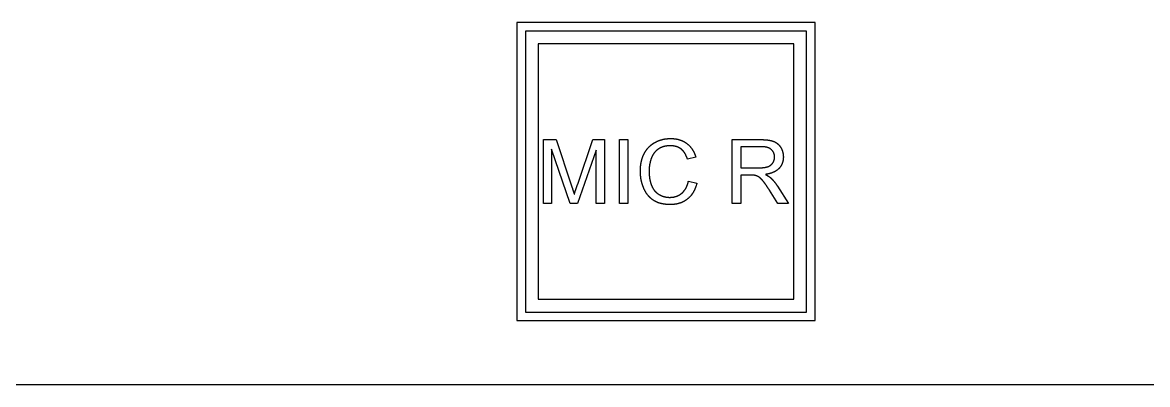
# Model space of a CAD drawing. Extents: x -115 to 95, y -60 to 60.
# Drawn here: x -30.2 to 22.6, y -60 to -43 of the extents above; entities that cross this region are included whole.
import ezdxf

# ---------------------------------------------------------------- set-up
doc = ezdxf.new("R2010")
doc.units = 0
doc.layers.add('CUT', color=1, linetype='Continuous')
doc.layers.add('ENGRAVE', color=5, linetype='Continuous')

msp = doc.modelspace()

# ---------------------------------------------------------------- linework, layer by layer
at = {"layer": 'CUT', "color": 1}
msp.add_lwpolyline([(-103, -60), (83, -60)], dxfattribs=at)
at = {"layer": 'ENGRAVE', "color": 5}
for points in [[(7, -43), (-7, -43), (-7, -57), (7, -57), (7, -43)], [(6.6, -43.4), (-6.6, -43.4), (-6.6, -56.6), (6.6, -56.6), (6.6, -43.4)]]:
    msp.add_lwpolyline(points, close=True, dxfattribs=at)
for points in [[(6, -44), (-6, -44)], [(-6, -44), (-6, -56)], [(6, -56), (6, -44)], [(-5.754, -51.5), (-5.754, -48.5)], [(-5.754, -48.5), (-5.157, -48.5)], [(-5.157, -48.5), (-4.447, -50.624)], [(-4.144, -50.587), (-3.426, -48.5)], [(-3.426, -48.5), (-2.892, -48.5)], [(-2.892, -48.5), (-2.892, -51.5)], [(-2.183, -51.5), (-2.183, -48.5)], [(-2.183, -48.5), (-1.786, -48.5)], [(-1.786, -48.5), (-1.786, -51.5)], [(-0.514, -48.631), (-0.503, -48.626), (-0.493, -48.62), (-0.483, -48.615), (-0.473, -48.609), (-0.463, -48.604), (-0.452, -48.599), (-0.442, -48.594), (-0.432, -48.589), (-0.421, -48.584), (-0.411, -48.58), (-0.401, -48.575), (-0.39, -48.57), (-0.38, -48.566), (-0.369, -48.562), (-0.359, -48.557), (-0.348, -48.553), (-0.337, -48.549), (-0.327, -48.545), (-0.316, -48.541), (-0.305, -48.537), (-0.295, -48.533), (-0.284, -48.529), (-0.273, -48.526), (-0.262, -48.522), (-0.251, -48.519), (-0.24, -48.515), (-0.23, -48.512), (-0.219, -48.509), (-0.208, -48.506), (-0.197, -48.503), (-0.186, -48.5), (-0.175, -48.497), (-0.163, -48.494), (-0.151, -48.491), (-0.14, -48.488), (-0.128, -48.485), (-0.116, -48.483), (-0.104, -48.48), (-0.092, -48.478), (-0.08, -48.476), (-0.069, -48.474), (-0.057, -48.471), (-0.045, -48.469), (-0.033, -48.467), (-0.02, -48.466), (-0.008, -48.464), (0.004, -48.462), (0.016, -48.461), (0.028, -48.459), (0.04, -48.458), (0.053, -48.457), (0.065, -48.456), (0.077, -48.454), (0.089, -48.454), (0.102, -48.453), (0.114, -48.452), (0.127, -48.451), (0.139, -48.451), (0.152, -48.45), (0.164, -48.45), (0.177, -48.449), (0.19, -48.449), (0.202, -48.449), (0.215, -48.449)], [(0.215, -48.449), (0.23, -48.449), (0.245, -48.449), (0.26, -48.449), (0.275, -48.45), (0.29, -48.45), (0.305, -48.451), (0.319, -48.452), (0.334, -48.453), (0.348, -48.454), (0.363, -48.455), (0.377, -48.457), (0.391, -48.458), (0.406, -48.46), (0.42, -48.462), (0.434, -48.464), (0.448, -48.466), (0.461, -48.468), (0.475, -48.47), (0.489, -48.472), (0.503, -48.475), (0.516, -48.478), (0.53, -48.48), (0.543, -48.483), (0.556, -48.486), (0.569, -48.49), (0.582, -48.493), (0.595, -48.496), (0.609, -48.5), (0.622, -48.504), (0.635, -48.508), (0.647, -48.512), (0.66, -48.516), (0.671, -48.52), (0.681, -48.523), (0.692, -48.527), (0.702, -48.531), (0.712, -48.535), (0.723, -48.539), (0.733, -48.543), (0.743, -48.547), (0.754, -48.552), (0.764, -48.556), (0.774, -48.561), (0.784, -48.565), (0.794, -48.57), (0.804, -48.575), (0.814, -48.58), (0.823, -48.585), (0.833, -48.59), (0.843, -48.595), (0.852, -48.6), (0.862, -48.606), (0.871, -48.611), (0.881, -48.617), (0.89, -48.623), (0.9, -48.628), (0.909, -48.634), (0.918, -48.64), (0.927, -48.646), (0.936, -48.652), (0.945, -48.659), (0.954, -48.665), (0.963, -48.672), (0.972, -48.678)], [(3.111, -51.5), (3.111, -48.5)], [(3.111, -48.5), (4.441, -48.5)], [(4.441, -48.5), (4.457, -48.5), (4.472, -48.5), (4.488, -48.5), (4.504, -48.501), (4.519, -48.501), (4.534, -48.501), (4.549, -48.502), (4.564, -48.502), (4.579, -48.503), (4.594, -48.503), (4.608, -48.504), (4.622, -48.505), (4.637, -48.506), (4.651, -48.506), (4.664, -48.507), (4.678, -48.508), (4.692, -48.51), (4.705, -48.511), (4.718, -48.512), (4.731, -48.513), (4.744, -48.515), (4.757, -48.516), (4.77, -48.517), (4.782, -48.519), (4.794, -48.521), (4.806, -48.522), (4.818, -48.524), (4.83, -48.526), (4.843, -48.528), (4.855, -48.53), (4.866, -48.532), (4.876, -48.534), (4.884, -48.535), (4.89, -48.536), (4.895, -48.537), (4.901, -48.539), (4.906, -48.54), (4.912, -48.541), (4.918, -48.542), (4.924, -48.544), (4.93, -48.545), (4.936, -48.546), (4.942, -48.548), (4.947, -48.549), (4.953, -48.551), (4.958, -48.552), (4.964, -48.554), (4.969, -48.555), (4.975, -48.557), (4.98, -48.558), (4.986, -48.56), (4.991, -48.561), (4.996, -48.563), (5.001, -48.565), (5.006, -48.566), (5.012, -48.568), (5.017, -48.57), (5.022, -48.571), (5.026, -48.573), (5.031, -48.575), (5.036, -48.576), (5.041, -48.578), (5.046, -48.58), (5.05, -48.582)], [(-4.504, -51.5), (-5.372, -48.946)], [(-5.372, -48.946), (-5.372, -51.5)], [(-3.274, -48.989), (-4.146, -51.5)], [(-3.274, -51.5), (-3.274, -48.989)], [(-1.023, -49.161), (-1.017, -49.15), (-1.011, -49.139), (-1.006, -49.128), (-1, -49.117), (-0.993, -49.106), (-0.987, -49.095), (-0.981, -49.085), (-0.975, -49.074), (-0.968, -49.064), (-0.962, -49.053), (-0.955, -49.043), (-0.949, -49.033), (-0.942, -49.023), (-0.935, -49.013), (-0.928, -49.003), (-0.921, -48.993), (-0.914, -48.983), (-0.907, -48.974), (-0.9, -48.964), (-0.893, -48.955), (-0.885, -48.945), (-0.878, -48.936), (-0.87, -48.927), (-0.863, -48.917), (-0.855, -48.908), (-0.848, -48.899), (-0.84, -48.89), (-0.832, -48.882), (-0.824, -48.873), (-0.816, -48.864), (-0.808, -48.856), (-0.8, -48.847), (-0.792, -48.839), (-0.784, -48.831), (-0.776, -48.824), (-0.768, -48.816), (-0.76, -48.808), (-0.752, -48.801), (-0.743, -48.793), (-0.735, -48.786), (-0.726, -48.778), (-0.718, -48.771), (-0.709, -48.764), (-0.701, -48.757), (-0.692, -48.75), (-0.683, -48.743), (-0.675, -48.736), (-0.666, -48.729), (-0.657, -48.722), (-0.648, -48.716), (-0.638, -48.709), (-0.629, -48.703), (-0.62, -48.696), (-0.611, -48.69), (-0.601, -48.684), (-0.592, -48.677), (-0.582, -48.671), (-0.573, -48.665), (-0.563, -48.659), (-0.553, -48.654), (-0.543, -48.648), (-0.534, -48.642), (-0.524, -48.637), (-0.514, -48.631)], [(-0.372, -48.954), (-0.379, -48.959), (-0.386, -48.965), (-0.393, -48.97), (-0.4, -48.975), (-0.407, -48.98), (-0.414, -48.986), (-0.42, -48.991), (-0.427, -48.997), (-0.434, -49.002), (-0.44, -49.008), (-0.446, -49.013), (-0.453, -49.019), (-0.459, -49.025), (-0.465, -49.031), (-0.471, -49.037), (-0.478, -49.042), (-0.484, -49.048), (-0.49, -49.054), (-0.495, -49.061), (-0.501, -49.067), (-0.507, -49.073), (-0.513, -49.079), (-0.518, -49.085), (-0.524, -49.092), (-0.529, -49.098), (-0.535, -49.105), (-0.54, -49.111), (-0.546, -49.118), (-0.551, -49.124), (-0.556, -49.131), (-0.561, -49.138), (-0.566, -49.144), (-0.571, -49.151), (-0.576, -49.159), (-0.582, -49.166), (-0.587, -49.173), (-0.592, -49.18), (-0.596, -49.188), (-0.601, -49.195), (-0.606, -49.203), (-0.61, -49.21), (-0.615, -49.218), (-0.62, -49.226), (-0.624, -49.233), (-0.628, -49.241), (-0.633, -49.249), (-0.637, -49.257), (-0.641, -49.265), (-0.645, -49.273), (-0.649, -49.281), (-0.653, -49.289), (-0.657, -49.297), (-0.661, -49.306), (-0.664, -49.314), (-0.668, -49.322), (-0.672, -49.331), (-0.675, -49.339), (-0.679, -49.348), (-0.682, -49.356), (-0.685, -49.365), (-0.688, -49.374), (-0.692, -49.383), (-0.695, -49.392), (-0.698, -49.4)], [(0.207, -48.789), (0.195, -48.789), (0.183, -48.789), (0.172, -48.789), (0.16, -48.789), (0.148, -48.79), (0.137, -48.79), (0.125, -48.791), (0.114, -48.792), (0.103, -48.792), (0.092, -48.793), (0.081, -48.794), (0.069, -48.796), (0.058, -48.797), (0.048, -48.798), (0.037, -48.799), (0.026, -48.801), (0.015, -48.803), (0.004, -48.804), (-0.006, -48.806), (-0.017, -48.808), (-0.027, -48.81), (-0.038, -48.812), (-0.048, -48.814), (-0.058, -48.816), (-0.068, -48.819), (-0.078, -48.821), (-0.089, -48.824), (-0.099, -48.827), (-0.109, -48.829), (-0.119, -48.832), (-0.129, -48.835), (-0.138, -48.838), (-0.147, -48.841), (-0.155, -48.844), (-0.162, -48.846), (-0.17, -48.849), (-0.178, -48.852), (-0.185, -48.855), (-0.193, -48.858), (-0.201, -48.861), (-0.209, -48.864), (-0.216, -48.867), (-0.224, -48.87), (-0.231, -48.874), (-0.239, -48.877), (-0.246, -48.881), (-0.254, -48.884), (-0.261, -48.888), (-0.268, -48.891), (-0.276, -48.895), (-0.283, -48.899), (-0.29, -48.903), (-0.297, -48.907), (-0.304, -48.911), (-0.311, -48.915), (-0.318, -48.919), (-0.325, -48.923), (-0.332, -48.927), (-0.339, -48.932), (-0.346, -48.936), (-0.352, -48.941), (-0.359, -48.945), (-0.366, -48.95), (-0.372, -48.954)], [(0.706, -48.938), (0.7, -48.934), (0.695, -48.93), (0.689, -48.926), (0.683, -48.922), (0.677, -48.918), (0.672, -48.914), (0.666, -48.91), (0.66, -48.906), (0.654, -48.902), (0.648, -48.899), (0.642, -48.895), (0.636, -48.892), (0.63, -48.888), (0.623, -48.885), (0.617, -48.881), (0.611, -48.878), (0.605, -48.875), (0.598, -48.872), (0.592, -48.868), (0.586, -48.865), (0.579, -48.862), (0.573, -48.859), (0.566, -48.857), (0.56, -48.854), (0.553, -48.851), (0.546, -48.848), (0.539, -48.846), (0.533, -48.843), (0.526, -48.841), (0.52, -48.838), (0.513, -48.836), (0.506, -48.833), (0.498, -48.831), (0.489, -48.828), (0.48, -48.825), (0.472, -48.823), (0.463, -48.82), (0.454, -48.818), (0.445, -48.816), (0.437, -48.814), (0.428, -48.812), (0.419, -48.81), (0.41, -48.808), (0.401, -48.806), (0.392, -48.804), (0.382, -48.803), (0.373, -48.801), (0.364, -48.8), (0.354, -48.798), (0.345, -48.797), (0.335, -48.796), (0.326, -48.795), (0.316, -48.794), (0.307, -48.793), (0.297, -48.792), (0.287, -48.791), (0.277, -48.791), (0.267, -48.79), (0.257, -48.79), (0.247, -48.789), (0.237, -48.789), (0.227, -48.789), (0.217, -48.789), (0.207, -48.789)], [(1.009, -49.415), (1.005, -49.403), (1.001, -49.391), (0.997, -49.38), (0.993, -49.368), (0.989, -49.357), (0.985, -49.346), (0.981, -49.334), (0.977, -49.323), (0.972, -49.313), (0.968, -49.302), (0.963, -49.291), (0.959, -49.281), (0.954, -49.27), (0.95, -49.26), (0.945, -49.25), (0.94, -49.24), (0.936, -49.23), (0.931, -49.22), (0.926, -49.21), (0.921, -49.201), (0.916, -49.191), (0.911, -49.182), (0.905, -49.172), (0.9, -49.163), (0.895, -49.155), (0.89, -49.146), (0.884, -49.137), (0.879, -49.128), (0.873, -49.119), (0.867, -49.11), (0.861, -49.102), (0.856, -49.095), (0.851, -49.088), (0.847, -49.082), (0.843, -49.077), (0.839, -49.072), (0.835, -49.066), (0.831, -49.061), (0.826, -49.055), (0.822, -49.05), (0.817, -49.044), (0.813, -49.039), (0.808, -49.034), (0.804, -49.029), (0.799, -49.023), (0.794, -49.018), (0.79, -49.013), (0.785, -49.008), (0.78, -49.004), (0.776, -48.999), (0.771, -48.994), (0.766, -48.989), (0.761, -48.985), (0.756, -48.98), (0.752, -48.976), (0.747, -48.971), (0.742, -48.967), (0.737, -48.963), (0.732, -48.958), (0.727, -48.954), (0.721, -48.95), (0.716, -48.946), (0.711, -48.942), (0.706, -48.938)], [(0.972, -48.678), (0.981, -48.685), (0.99, -48.692), (0.999, -48.699), (1.007, -48.706), (1.016, -48.713), (1.025, -48.72), (1.033, -48.727), (1.042, -48.734), (1.05, -48.742), (1.058, -48.749), (1.066, -48.757), (1.074, -48.765), (1.082, -48.772), (1.09, -48.78), (1.098, -48.788), (1.106, -48.796), (1.114, -48.804), (1.121, -48.812), (1.129, -48.82), (1.136, -48.829), (1.144, -48.837), (1.151, -48.845), (1.158, -48.854), (1.165, -48.863), (1.172, -48.871), (1.179, -48.88), (1.186, -48.889), (1.193, -48.898), (1.199, -48.907), (1.206, -48.916), (1.213, -48.925), (1.219, -48.934), (1.226, -48.945), (1.233, -48.955), (1.241, -48.966), (1.248, -48.977), (1.254, -48.988), (1.261, -48.999), (1.268, -49.01), (1.274, -49.022), (1.281, -49.033), (1.287, -49.044), (1.293, -49.056), (1.299, -49.068), (1.305, -49.079), (1.311, -49.091), (1.317, -49.103), (1.323, -49.115), (1.328, -49.128), (1.334, -49.14), (1.339, -49.152), (1.344, -49.165), (1.35, -49.177), (1.355, -49.19), (1.36, -49.203), (1.364, -49.216), (1.369, -49.229), (1.374, -49.242), (1.378, -49.255), (1.383, -49.268), (1.387, -49.282), (1.391, -49.295), (1.396, -49.309), (1.4, -49.323)], [(4.457, -48.832), (3.508, -48.832)], [(3.508, -48.832), (3.508, -49.824)], [(4.944, -48.969), (4.94, -48.965), (4.937, -48.962), (4.933, -48.959), (4.929, -48.956), (4.925, -48.953), (4.921, -48.95), (4.917, -48.947), (4.913, -48.944), (4.909, -48.941), (4.905, -48.938), (4.901, -48.935), (4.896, -48.932), (4.892, -48.929), (4.888, -48.927), (4.883, -48.924), (4.879, -48.921), (4.874, -48.919), (4.87, -48.916), (4.865, -48.914), (4.861, -48.911), (4.856, -48.909), (4.851, -48.906), (4.846, -48.904), (4.841, -48.901), (4.836, -48.899), (4.831, -48.897), (4.826, -48.894), (4.822, -48.892), (4.817, -48.89), (4.812, -48.888), (4.807, -48.886), (4.801, -48.884), (4.793, -48.881), (4.784, -48.878), (4.775, -48.875), (4.765, -48.872), (4.756, -48.869), (4.747, -48.866), (4.737, -48.863), (4.728, -48.861), (4.718, -48.859), (4.708, -48.856), (4.698, -48.854), (4.688, -48.852), (4.678, -48.85), (4.667, -48.848), (4.657, -48.846), (4.646, -48.845), (4.635, -48.843), (4.624, -48.842), (4.613, -48.84), (4.602, -48.839), (4.591, -48.838), (4.579, -48.837), (4.568, -48.836), (4.556, -48.835), (4.544, -48.834), (4.532, -48.833), (4.52, -48.833), (4.508, -48.832), (4.495, -48.832), (4.482, -48.832), (4.47, -48.832), (4.457, -48.832)], [(5.1, -49.319), (5.099, -49.312), (5.099, -49.305), (5.099, -49.299), (5.099, -49.292), (5.099, -49.285), (5.098, -49.279), (5.098, -49.272), (5.097, -49.266), (5.096, -49.259), (5.096, -49.253), (5.095, -49.247), (5.094, -49.24), (5.093, -49.234), (5.092, -49.228), (5.091, -49.222), (5.09, -49.216), (5.088, -49.209), (5.087, -49.203), (5.086, -49.197), (5.084, -49.191), (5.082, -49.185), (5.081, -49.18), (5.079, -49.174), (5.077, -49.168), (5.075, -49.162), (5.073, -49.156), (5.071, -49.15), (5.069, -49.145), (5.067, -49.139), (5.064, -49.133), (5.062, -49.128), (5.06, -49.122), (5.057, -49.117), (5.055, -49.112), (5.052, -49.106), (5.049, -49.101), (5.047, -49.096), (5.044, -49.091), (5.041, -49.086), (5.038, -49.08), (5.035, -49.075), (5.032, -49.07), (5.028, -49.065), (5.025, -49.06), (5.022, -49.055), (5.018, -49.051), (5.015, -49.046), (5.011, -49.041), (5.008, -49.036), (5.004, -49.031), (5, -49.027), (4.996, -49.022), (4.992, -49.017), (4.988, -49.013), (4.984, -49.008), (4.98, -49.004), (4.976, -48.999), (4.972, -48.995), (4.967, -48.99), (4.963, -48.986), (4.958, -48.981), (4.953, -48.977), (4.949, -48.973), (4.944, -48.969)], [(5.05, -48.582), (5.057, -48.584), (5.063, -48.587), (5.069, -48.589), (5.075, -48.592), (5.081, -48.595), (5.088, -48.597), (5.094, -48.6), (5.1, -48.603), (5.106, -48.606), (5.112, -48.609), (5.117, -48.612), (5.123, -48.615), (5.129, -48.618), (5.135, -48.621), (5.141, -48.624), (5.146, -48.628), (5.152, -48.631), (5.158, -48.634), (5.163, -48.638), (5.169, -48.641), (5.174, -48.645), (5.18, -48.649), (5.185, -48.652), (5.191, -48.656), (5.196, -48.66), (5.201, -48.664), (5.207, -48.668), (5.212, -48.671), (5.217, -48.675), (5.222, -48.679), (5.227, -48.684), (5.232, -48.688), (5.238, -48.692), (5.243, -48.697), (5.248, -48.702), (5.254, -48.707), (5.259, -48.711), (5.264, -48.716), (5.269, -48.721), (5.274, -48.726), (5.28, -48.731), (5.285, -48.736), (5.29, -48.742), (5.295, -48.747), (5.299, -48.752), (5.304, -48.758), (5.309, -48.763), (5.314, -48.769), (5.319, -48.774), (5.323, -48.78), (5.328, -48.786), (5.332, -48.792), (5.337, -48.797), (5.341, -48.803), (5.346, -48.809), (5.35, -48.815), (5.355, -48.822), (5.359, -48.828), (5.363, -48.834), (5.368, -48.84), (5.372, -48.847), (5.376, -48.853), (5.38, -48.86), (5.384, -48.866)], [(5.384, -48.866), (5.388, -48.873), (5.392, -48.879), (5.395, -48.885), (5.399, -48.892), (5.403, -48.898), (5.406, -48.904), (5.409, -48.911), (5.413, -48.917), (5.416, -48.924), (5.419, -48.93), (5.423, -48.937), (5.426, -48.943), (5.429, -48.95), (5.432, -48.956), (5.435, -48.963), (5.438, -48.97), (5.441, -48.976), (5.444, -48.983), (5.446, -48.99), (5.449, -48.996), (5.452, -49.003), (5.454, -49.01), (5.457, -49.016), (5.459, -49.023), (5.462, -49.03), (5.464, -49.037), (5.466, -49.044), (5.468, -49.05), (5.471, -49.057), (5.473, -49.064), (5.475, -49.071), (5.477, -49.078), (5.479, -49.085), (5.481, -49.092), (5.482, -49.1), (5.484, -49.107), (5.486, -49.114), (5.488, -49.121), (5.489, -49.129), (5.491, -49.136), (5.492, -49.143), (5.494, -49.151), (5.495, -49.158), (5.496, -49.166), (5.498, -49.173), (5.499, -49.181), (5.5, -49.188), (5.501, -49.196), (5.502, -49.203), (5.503, -49.211), (5.504, -49.218), (5.504, -49.226), (5.505, -49.233), (5.506, -49.241), (5.506, -49.249), (5.507, -49.256), (5.507, -49.264), (5.508, -49.272), (5.508, -49.28), (5.508, -49.287), (5.509, -49.295), (5.509, -49.303), (5.509, -49.311), (5.509, -49.319)], [(-1.201, -49.977), (-1.201, -49.962), (-1.201, -49.946), (-1.201, -49.93), (-1.2, -49.914), (-1.2, -49.898), (-1.199, -49.883), (-1.199, -49.867), (-1.198, -49.852), (-1.197, -49.837), (-1.196, -49.821), (-1.195, -49.806), (-1.194, -49.791), (-1.192, -49.776), (-1.191, -49.761), (-1.19, -49.746), (-1.188, -49.731), (-1.186, -49.716), (-1.184, -49.701), (-1.183, -49.687), (-1.181, -49.672), (-1.178, -49.658), (-1.176, -49.643), (-1.174, -49.629), (-1.171, -49.614), (-1.169, -49.6), (-1.166, -49.586), (-1.164, -49.572), (-1.161, -49.558), (-1.158, -49.543), (-1.155, -49.529), (-1.151, -49.515), (-1.148, -49.502), (-1.145, -49.49), (-1.142, -49.479), (-1.14, -49.468), (-1.137, -49.457), (-1.134, -49.446), (-1.13, -49.435), (-1.127, -49.423), (-1.124, -49.412), (-1.121, -49.401), (-1.117, -49.39), (-1.114, -49.379), (-1.11, -49.368), (-1.106, -49.358), (-1.103, -49.347), (-1.099, -49.336), (-1.095, -49.325), (-1.091, -49.315), (-1.087, -49.304), (-1.083, -49.294), (-1.079, -49.283), (-1.074, -49.273), (-1.07, -49.262), (-1.066, -49.252), (-1.061, -49.242), (-1.057, -49.231), (-1.052, -49.221), (-1.048, -49.211), (-1.043, -49.201), (-1.038, -49.191), (-1.033, -49.181), (-1.028, -49.171), (-1.023, -49.161)], [(-0.698, -49.4), (-0.701, -49.409), (-0.704, -49.418), (-0.706, -49.426), (-0.709, -49.435), (-0.712, -49.444), (-0.715, -49.452), (-0.717, -49.461), (-0.72, -49.47), (-0.722, -49.479), (-0.725, -49.487), (-0.727, -49.496), (-0.73, -49.505), (-0.732, -49.514), (-0.734, -49.522), (-0.737, -49.531), (-0.739, -49.54), (-0.741, -49.549), (-0.743, -49.558), (-0.745, -49.566), (-0.747, -49.575), (-0.749, -49.584), (-0.751, -49.593), (-0.753, -49.602), (-0.755, -49.611), (-0.757, -49.62), (-0.759, -49.628), (-0.76, -49.637), (-0.762, -49.646), (-0.764, -49.655), (-0.765, -49.664), (-0.767, -49.673), (-0.768, -49.682), (-0.77, -49.691), (-0.771, -49.7), (-0.772, -49.709), (-0.774, -49.718), (-0.775, -49.727), (-0.776, -49.736), (-0.777, -49.745), (-0.779, -49.754), (-0.78, -49.764), (-0.781, -49.773), (-0.782, -49.782), (-0.783, -49.791), (-0.784, -49.8), (-0.784, -49.809), (-0.785, -49.818), (-0.786, -49.828), (-0.787, -49.837), (-0.787, -49.846), (-0.788, -49.855), (-0.789, -49.864), (-0.789, -49.873), (-0.79, -49.883), (-0.79, -49.892), (-0.79, -49.901), (-0.791, -49.91), (-0.791, -49.92), (-0.791, -49.929), (-0.792, -49.938), (-0.792, -49.948), (-0.792, -49.957), (-0.792, -49.966), (-0.792, -49.975)], [(1.4, -49.323), (1.009, -49.415)], [(4.786, -49.769), (4.792, -49.767), (4.797, -49.765), (4.801, -49.763), (4.806, -49.761), (4.811, -49.759), (4.816, -49.757), (4.821, -49.755), (4.826, -49.752), (4.83, -49.75), (4.835, -49.748), (4.84, -49.746), (4.844, -49.743), (4.849, -49.741), (4.853, -49.739), (4.858, -49.736), (4.862, -49.734), (4.867, -49.731), (4.871, -49.729), (4.875, -49.726), (4.88, -49.724), (4.884, -49.721), (4.888, -49.719), (4.892, -49.716), (4.896, -49.713), (4.901, -49.71), (4.905, -49.708), (4.909, -49.705), (4.913, -49.702), (4.917, -49.699), (4.921, -49.696), (4.924, -49.693), (4.928, -49.69), (4.932, -49.687), (4.935, -49.684), (4.938, -49.682), (4.941, -49.679), (4.944, -49.676), (4.948, -49.673), (4.951, -49.67), (4.954, -49.667), (4.957, -49.664), (4.96, -49.661), (4.963, -49.658), (4.966, -49.655), (4.969, -49.652), (4.972, -49.649), (4.975, -49.646), (4.978, -49.643), (4.981, -49.64), (4.984, -49.637), (4.986, -49.633), (4.989, -49.63), (4.992, -49.627), (4.995, -49.623), (4.997, -49.62), (5, -49.617), (5.003, -49.613), (5.005, -49.61), (5.008, -49.606), (5.01, -49.603), (5.013, -49.599), (5.015, -49.596), (5.017, -49.592), (5.02, -49.589)], [(5.02, -49.589), (5.022, -49.585), (5.025, -49.581), (5.027, -49.577), (5.03, -49.573), (5.032, -49.569), (5.034, -49.565), (5.036, -49.561), (5.039, -49.557), (5.041, -49.553), (5.043, -49.549), (5.045, -49.545), (5.047, -49.541), (5.049, -49.537), (5.051, -49.533), (5.053, -49.528), (5.055, -49.524), (5.057, -49.52), (5.059, -49.516), (5.06, -49.512), (5.062, -49.508), (5.064, -49.504), (5.066, -49.5), (5.067, -49.495), (5.069, -49.491), (5.07, -49.487), (5.072, -49.483), (5.073, -49.479), (5.075, -49.474), (5.076, -49.47), (5.077, -49.466), (5.079, -49.462), (5.08, -49.457), (5.081, -49.453), (5.082, -49.449), (5.084, -49.445), (5.085, -49.441), (5.086, -49.436), (5.087, -49.432), (5.088, -49.428), (5.089, -49.424), (5.089, -49.419), (5.09, -49.415), (5.091, -49.411), (5.092, -49.407), (5.093, -49.402), (5.093, -49.398), (5.094, -49.394), (5.095, -49.389), (5.095, -49.385), (5.096, -49.381), (5.096, -49.376), (5.097, -49.372), (5.097, -49.367), (5.098, -49.363), (5.098, -49.359), (5.098, -49.354), (5.099, -49.35), (5.099, -49.345), (5.099, -49.341), (5.099, -49.336), (5.099, -49.332), (5.099, -49.328), (5.1, -49.323), (5.1, -49.319)], [(5.509, -49.319), (5.509, -49.329), (5.509, -49.339), (5.508, -49.349), (5.508, -49.359), (5.508, -49.369), (5.507, -49.379), (5.506, -49.389), (5.505, -49.399), (5.505, -49.409), (5.504, -49.419), (5.502, -49.428), (5.501, -49.438), (5.5, -49.448), (5.498, -49.457), (5.497, -49.467), (5.495, -49.476), (5.493, -49.486), (5.492, -49.495), (5.49, -49.504), (5.487, -49.514), (5.485, -49.523), (5.483, -49.532), (5.481, -49.541), (5.478, -49.55), (5.475, -49.559), (5.473, -49.568), (5.47, -49.577), (5.467, -49.586), (5.464, -49.595), (5.461, -49.603), (5.457, -49.612), (5.454, -49.621), (5.451, -49.629), (5.447, -49.637), (5.444, -49.645), (5.44, -49.653), (5.437, -49.661), (5.433, -49.668), (5.429, -49.676), (5.425, -49.684), (5.421, -49.692), (5.417, -49.699), (5.413, -49.707), (5.409, -49.715), (5.404, -49.722), (5.4, -49.73), (5.395, -49.737), (5.39, -49.745), (5.386, -49.752), (5.381, -49.759), (5.376, -49.767), (5.371, -49.774), (5.365, -49.781), (5.36, -49.788), (5.355, -49.795), (5.349, -49.802), (5.344, -49.809), (5.338, -49.816), (5.332, -49.823), (5.327, -49.83), (5.321, -49.837), (5.314, -49.843), (5.308, -49.85), (5.302, -49.857)], [(-1.044, -50.782), (-1.048, -50.77), (-1.053, -50.759), (-1.058, -50.747), (-1.062, -50.736), (-1.067, -50.725), (-1.071, -50.713), (-1.075, -50.701), (-1.08, -50.69), (-1.084, -50.678), (-1.088, -50.667), (-1.092, -50.655), (-1.096, -50.643), (-1.1, -50.632), (-1.104, -50.62), (-1.107, -50.608), (-1.111, -50.596), (-1.115, -50.585), (-1.118, -50.573), (-1.121, -50.561), (-1.125, -50.549), (-1.128, -50.537), (-1.131, -50.525), (-1.135, -50.513), (-1.138, -50.501), (-1.141, -50.489), (-1.144, -50.477), (-1.146, -50.465), (-1.149, -50.453), (-1.152, -50.441), (-1.154, -50.429), (-1.157, -50.417), (-1.16, -50.405), (-1.162, -50.392), (-1.165, -50.379), (-1.167, -50.366), (-1.169, -50.353), (-1.172, -50.34), (-1.174, -50.327), (-1.176, -50.314), (-1.178, -50.301), (-1.18, -50.288), (-1.182, -50.274), (-1.183, -50.261), (-1.185, -50.248), (-1.187, -50.235), (-1.188, -50.221), (-1.189, -50.208), (-1.191, -50.195), (-1.192, -50.181), (-1.193, -50.168), (-1.194, -50.155), (-1.195, -50.141), (-1.196, -50.128), (-1.197, -50.114), (-1.198, -50.101), (-1.199, -50.087), (-1.199, -50.073), (-1.2, -50.06), (-1.2, -50.046), (-1.201, -50.032), (-1.201, -50.019), (-1.201, -50.005), (-1.201, -49.991), (-1.201, -49.977)], [(-0.792, -49.975), (-0.792, -49.989), (-0.792, -50.002), (-0.792, -50.015), (-0.791, -50.028), (-0.791, -50.041), (-0.791, -50.054), (-0.79, -50.067), (-0.79, -50.08), (-0.789, -50.093), (-0.789, -50.105), (-0.788, -50.118), (-0.787, -50.131), (-0.786, -50.143), (-0.785, -50.156), (-0.784, -50.168), (-0.783, -50.18), (-0.782, -50.193), (-0.781, -50.205), (-0.78, -50.217), (-0.779, -50.229), (-0.777, -50.241), (-0.776, -50.253), (-0.774, -50.265), (-0.773, -50.277), (-0.771, -50.289), (-0.77, -50.301), (-0.768, -50.312), (-0.766, -50.324), (-0.764, -50.336), (-0.762, -50.348), (-0.76, -50.36), (-0.758, -50.37), (-0.756, -50.38), (-0.754, -50.389), (-0.753, -50.398), (-0.751, -50.407), (-0.749, -50.416), (-0.747, -50.425), (-0.745, -50.434), (-0.743, -50.443), (-0.741, -50.451), (-0.739, -50.46), (-0.737, -50.469), (-0.734, -50.478), (-0.732, -50.486), (-0.73, -50.495), (-0.728, -50.504), (-0.725, -50.512), (-0.723, -50.521), (-0.72, -50.529), (-0.718, -50.538), (-0.715, -50.546), (-0.713, -50.555), (-0.71, -50.563), (-0.707, -50.571), (-0.705, -50.58), (-0.702, -50.588), (-0.699, -50.596), (-0.696, -50.604), (-0.693, -50.612), (-0.69, -50.621), (-0.687, -50.629), (-0.684, -50.637), (-0.681, -50.645)], [(3.508, -49.824), (4.361, -49.824)], [(4.361, -49.824), (4.371, -49.824), (4.382, -49.824), (4.392, -49.824), (4.403, -49.824), (4.413, -49.823), (4.423, -49.823), (4.433, -49.823), (4.443, -49.823), (4.453, -49.822), (4.463, -49.822), (4.472, -49.821), (4.482, -49.821), (4.491, -49.82), (4.501, -49.82), (4.51, -49.819), (4.519, -49.819), (4.529, -49.818), (4.538, -49.817), (4.547, -49.816), (4.555, -49.816), (4.564, -49.815), (4.573, -49.814), (4.582, -49.813), (4.59, -49.812), (4.598, -49.811), (4.606, -49.81), (4.615, -49.809), (4.623, -49.807), (4.632, -49.806), (4.64, -49.805), (4.648, -49.804), (4.655, -49.802), (4.66, -49.801), (4.665, -49.801), (4.669, -49.8), (4.673, -49.799), (4.677, -49.798), (4.682, -49.797), (4.686, -49.796), (4.691, -49.795), (4.695, -49.795), (4.7, -49.794), (4.704, -49.793), (4.708, -49.792), (4.712, -49.791), (4.716, -49.79), (4.721, -49.789), (4.725, -49.788), (4.729, -49.786), (4.733, -49.785), (4.737, -49.784), (4.741, -49.783), (4.745, -49.782), (4.749, -49.781), (4.753, -49.78), (4.757, -49.779), (4.761, -49.777), (4.764, -49.776), (4.768, -49.775), (4.772, -49.774), (4.776, -49.773), (4.779, -49.771), (4.783, -49.77), (4.786, -49.769)], [(5.302, -49.857), (5.297, -49.862), (5.291, -49.868), (5.286, -49.873), (5.28, -49.879), (5.275, -49.884), (5.269, -49.889), (5.263, -49.895), (5.258, -49.9), (5.252, -49.905), (5.246, -49.91), (5.24, -49.915), (5.234, -49.92), (5.227, -49.925), (5.221, -49.93), (5.215, -49.935), (5.208, -49.94), (5.202, -49.944), (5.195, -49.949), (5.189, -49.954), (5.182, -49.958), (5.175, -49.963), (5.168, -49.967), (5.161, -49.972), (5.154, -49.976), (5.147, -49.98), (5.14, -49.985), (5.133, -49.989), (5.126, -49.993), (5.119, -49.997), (5.112, -50.001), (5.104, -50.005), (5.096, -50.009), (5.086, -50.014), (5.074, -50.02), (5.062, -50.025), (5.05, -50.031), (5.038, -50.036), (5.026, -50.041), (5.015, -50.046), (5.002, -50.051), (4.99, -50.056), (4.978, -50.06), (4.965, -50.065), (4.952, -50.069), (4.939, -50.074), (4.926, -50.078), (4.913, -50.082), (4.899, -50.086), (4.886, -50.09), (4.872, -50.094), (4.858, -50.097), (4.844, -50.101), (4.83, -50.104), (4.816, -50.108), (4.801, -50.111), (4.786, -50.114), (4.772, -50.117), (4.757, -50.12), (4.742, -50.123), (4.726, -50.125), (4.711, -50.128), (4.695, -50.13), (4.679, -50.133), (4.664, -50.135)], [(4.664, -50.135), (4.67, -50.138), (4.676, -50.141), (4.682, -50.144), (4.687, -50.147), (4.693, -50.15), (4.699, -50.152), (4.705, -50.155), (4.71, -50.158), (4.716, -50.161), (4.721, -50.164), (4.727, -50.167), (4.732, -50.17), (4.738, -50.173), (4.743, -50.176), (4.748, -50.178), (4.753, -50.181), (4.758, -50.184), (4.763, -50.187), (4.768, -50.19), (4.773, -50.193), (4.778, -50.196), (4.783, -50.199), (4.788, -50.201), (4.793, -50.204), (4.797, -50.207), (4.802, -50.21), (4.806, -50.213), (4.811, -50.216), (4.816, -50.219), (4.82, -50.222), (4.825, -50.225), (4.829, -50.227), (4.832, -50.229), (4.834, -50.231), (4.837, -50.233), (4.839, -50.234), (4.842, -50.236), (4.844, -50.238), (4.847, -50.24), (4.849, -50.242), (4.852, -50.243), (4.854, -50.245), (4.857, -50.247), (4.859, -50.249), (4.862, -50.251), (4.864, -50.252), (4.866, -50.254), (4.869, -50.256), (4.871, -50.258), (4.873, -50.259), (4.876, -50.261), (4.878, -50.263), (4.88, -50.265), (4.882, -50.267), (4.884, -50.268), (4.887, -50.27), (4.889, -50.272), (4.891, -50.274), (4.893, -50.276), (4.895, -50.277), (4.897, -50.279), (4.899, -50.281), (4.901, -50.283), (4.903, -50.284)], [(-4.447, -50.624), (-4.443, -50.636), (-4.439, -50.649), (-4.435, -50.661), (-4.431, -50.673), (-4.427, -50.685), (-4.423, -50.696), (-4.419, -50.708), (-4.415, -50.719), (-4.412, -50.731), (-4.408, -50.742), (-4.404, -50.753), (-4.401, -50.764), (-4.397, -50.775), (-4.394, -50.785), (-4.39, -50.796), (-4.387, -50.806), (-4.384, -50.816), (-4.38, -50.827), (-4.377, -50.837), (-4.374, -50.846), (-4.371, -50.856), (-4.368, -50.866), (-4.365, -50.875), (-4.362, -50.885), (-4.359, -50.894), (-4.356, -50.903), (-4.353, -50.911), (-4.35, -50.921), (-4.347, -50.93), (-4.344, -50.939), (-4.341, -50.948), (-4.339, -50.955), (-4.337, -50.96), (-4.336, -50.964), (-4.335, -50.967), (-4.334, -50.971), (-4.333, -50.974), (-4.332, -50.978), (-4.33, -50.982), (-4.329, -50.986), (-4.328, -50.99), (-4.327, -50.994), (-4.326, -50.997), (-4.324, -51.001), (-4.323, -51.005), (-4.322, -51.008), (-4.321, -51.012), (-4.32, -51.015), (-4.319, -51.019), (-4.318, -51.023), (-4.317, -51.026), (-4.316, -51.029), (-4.314, -51.033), (-4.313, -51.036), (-4.312, -51.04), (-4.311, -51.043), (-4.31, -51.046), (-4.309, -51.049), (-4.308, -51.053), (-4.307, -51.056), (-4.306, -51.059), (-4.305, -51.062), (-4.304, -51.065), (-4.304, -51.068)], [(-4.304, -51.068), (-4.302, -51.065), (-4.301, -51.061), (-4.3, -51.058), (-4.299, -51.054), (-4.298, -51.05), (-4.297, -51.047), (-4.296, -51.043), (-4.294, -51.039), (-4.293, -51.036), (-4.292, -51.032), (-4.291, -51.028), (-4.29, -51.024), (-4.288, -51.02), (-4.287, -51.016), (-4.286, -51.012), (-4.285, -51.008), (-4.283, -51.004), (-4.282, -51), (-4.281, -50.996), (-4.279, -50.992), (-4.278, -50.988), (-4.277, -50.984), (-4.275, -50.98), (-4.274, -50.975), (-4.272, -50.971), (-4.271, -50.966), (-4.27, -50.962), (-4.268, -50.958), (-4.267, -50.954), (-4.266, -50.95), (-4.264, -50.946), (-4.262, -50.94), (-4.26, -50.932), (-4.257, -50.923), (-4.254, -50.913), (-4.25, -50.903), (-4.247, -50.893), (-4.244, -50.884), (-4.241, -50.874), (-4.237, -50.864), (-4.234, -50.854), (-4.231, -50.844), (-4.227, -50.834), (-4.224, -50.823), (-4.22, -50.813), (-4.217, -50.802), (-4.213, -50.791), (-4.209, -50.78), (-4.206, -50.769), (-4.202, -50.758), (-4.198, -50.747), (-4.194, -50.735), (-4.19, -50.724), (-4.186, -50.712), (-4.182, -50.7), (-4.178, -50.688), (-4.174, -50.676), (-4.17, -50.664), (-4.166, -50.651), (-4.161, -50.639), (-4.157, -50.626), (-4.153, -50.613), (-4.148, -50.6), (-4.144, -50.587)], [(-0.681, -50.645), (-0.678, -50.654), (-0.674, -50.663), (-0.67, -50.672), (-0.666, -50.681), (-0.662, -50.691), (-0.658, -50.699), (-0.654, -50.708), (-0.65, -50.717), (-0.645, -50.726), (-0.641, -50.734), (-0.637, -50.743), (-0.632, -50.751), (-0.628, -50.76), (-0.623, -50.768), (-0.618, -50.776), (-0.614, -50.785), (-0.609, -50.793), (-0.604, -50.801), (-0.599, -50.809), (-0.594, -50.816), (-0.589, -50.824), (-0.584, -50.832), (-0.579, -50.84), (-0.573, -50.847), (-0.568, -50.855), (-0.563, -50.862), (-0.557, -50.869), (-0.552, -50.877), (-0.546, -50.884), (-0.54, -50.891), (-0.534, -50.898), (-0.529, -50.905), (-0.523, -50.911), (-0.518, -50.917), (-0.513, -50.923), (-0.507, -50.929), (-0.502, -50.935), (-0.496, -50.941), (-0.491, -50.946), (-0.485, -50.952), (-0.479, -50.958), (-0.474, -50.963), (-0.468, -50.969), (-0.462, -50.974), (-0.456, -50.98), (-0.45, -50.985), (-0.444, -50.99), (-0.438, -50.995), (-0.432, -51.001), (-0.426, -51.006), (-0.419, -51.011), (-0.413, -51.016), (-0.407, -51.021), (-0.4, -51.025), (-0.394, -51.03), (-0.387, -51.035), (-0.381, -51.04), (-0.374, -51.044), (-0.368, -51.049), (-0.361, -51.053), (-0.354, -51.057), (-0.347, -51.062), (-0.34, -51.066), (-0.334, -51.07)], [(0.741, -51.019), (0.747, -51.014), (0.753, -51.008), (0.759, -51.003), (0.766, -50.998), (0.772, -50.992), (0.778, -50.986), (0.784, -50.981), (0.79, -50.975), (0.795, -50.969), (0.801, -50.963), (0.807, -50.957), (0.813, -50.951), (0.818, -50.945), (0.824, -50.939), (0.829, -50.932), (0.835, -50.926), (0.84, -50.92), (0.845, -50.913), (0.851, -50.907), (0.856, -50.9), (0.861, -50.893), (0.866, -50.887), (0.871, -50.88), (0.876, -50.873), (0.881, -50.866), (0.886, -50.859), (0.891, -50.852), (0.896, -50.845), (0.9, -50.838), (0.905, -50.831), (0.909, -50.823), (0.914, -50.815), (0.92, -50.806), (0.925, -50.797), (0.931, -50.786), (0.937, -50.776), (0.943, -50.766), (0.948, -50.755), (0.953, -50.745), (0.958, -50.735), (0.963, -50.724), (0.968, -50.713), (0.973, -50.702), (0.978, -50.691), (0.982, -50.68), (0.987, -50.669), (0.992, -50.658), (0.996, -50.647), (1, -50.635), (1.005, -50.623), (1.009, -50.612), (1.013, -50.6), (1.017, -50.588), (1.02, -50.576), (1.024, -50.563), (1.028, -50.551), (1.031, -50.539), (1.035, -50.526), (1.038, -50.513), (1.042, -50.501), (1.045, -50.488), (1.048, -50.474), (1.051, -50.461), (1.054, -50.448)], [(1.451, -50.548), (1.446, -50.565), (1.442, -50.582), (1.437, -50.598), (1.433, -50.614), (1.428, -50.631), (1.423, -50.647), (1.418, -50.663), (1.413, -50.678), (1.408, -50.694), (1.402, -50.709), (1.397, -50.725), (1.391, -50.74), (1.385, -50.755), (1.379, -50.77), (1.373, -50.785), (1.367, -50.799), (1.361, -50.814), (1.355, -50.828), (1.348, -50.843), (1.342, -50.857), (1.335, -50.871), (1.328, -50.885), (1.321, -50.898), (1.314, -50.912), (1.307, -50.925), (1.3, -50.938), (1.292, -50.952), (1.285, -50.965), (1.277, -50.978), (1.269, -50.991), (1.261, -51.004), (1.254, -51.016), (1.246, -51.026), (1.24, -51.037), (1.233, -51.046), (1.226, -51.056), (1.22, -51.065), (1.212, -51.075), (1.205, -51.085), (1.198, -51.094), (1.191, -51.104), (1.183, -51.113), (1.176, -51.122), (1.168, -51.132), (1.161, -51.141), (1.153, -51.15), (1.145, -51.158), (1.137, -51.167), (1.129, -51.176), (1.121, -51.185), (1.113, -51.193), (1.105, -51.201), (1.097, -51.21), (1.088, -51.218), (1.08, -51.226), (1.072, -51.234), (1.063, -51.242), (1.054, -51.25), (1.046, -51.258), (1.037, -51.266), (1.028, -51.273), (1.019, -51.281), (1.01, -51.288), (1.001, -51.295)], [(1.054, -50.448), (1.451, -50.548)], [(3.968, -50.168), (3.508, -50.168)], [(3.508, -50.168), (3.508, -51.5)], [(4.189, -50.182), (4.188, -50.182), (4.186, -50.182), (4.185, -50.181), (4.184, -50.181), (4.182, -50.181), (4.181, -50.181), (4.179, -50.18), (4.178, -50.18), (4.177, -50.18), (4.175, -50.179), (4.174, -50.179), (4.172, -50.179), (4.171, -50.179), (4.169, -50.179), (4.167, -50.178), (4.166, -50.178), (4.164, -50.178), (4.163, -50.178), (4.161, -50.177), (4.16, -50.177), (4.158, -50.177), (4.156, -50.177), (4.155, -50.176), (4.153, -50.176), (4.151, -50.176), (4.149, -50.176), (4.148, -50.176), (4.146, -50.175), (4.145, -50.175), (4.143, -50.175), (4.141, -50.175), (4.139, -50.175), (4.135, -50.174), (4.131, -50.174), (4.127, -50.173), (4.122, -50.173), (4.117, -50.173), (4.113, -50.172), (4.108, -50.172), (4.104, -50.172), (4.099, -50.171), (4.094, -50.171), (4.089, -50.171), (4.084, -50.17), (4.079, -50.17), (4.074, -50.17), (4.069, -50.17), (4.064, -50.17), (4.058, -50.169), (4.053, -50.169), (4.047, -50.169), (4.042, -50.169), (4.036, -50.169), (4.03, -50.168), (4.024, -50.168), (4.018, -50.168), (4.012, -50.168), (4.006, -50.168), (4, -50.168), (3.994, -50.168), (3.987, -50.168), (3.981, -50.168), (3.974, -50.168), (3.968, -50.168)], [(4.369, -50.262), (4.366, -50.26), (4.363, -50.258), (4.36, -50.256), (4.357, -50.255), (4.355, -50.253), (4.352, -50.251), (4.349, -50.249), (4.346, -50.247), (4.343, -50.246), (4.34, -50.244), (4.337, -50.242), (4.334, -50.241), (4.331, -50.239), (4.328, -50.237), (4.325, -50.236), (4.323, -50.234), (4.32, -50.233), (4.317, -50.231), (4.314, -50.23), (4.311, -50.228), (4.308, -50.227), (4.305, -50.225), (4.302, -50.224), (4.299, -50.222), (4.296, -50.221), (4.293, -50.219), (4.29, -50.218), (4.287, -50.217), (4.284, -50.215), (4.281, -50.214), (4.278, -50.213), (4.275, -50.211), (4.273, -50.21), (4.27, -50.209), (4.267, -50.208), (4.265, -50.207), (4.262, -50.206), (4.259, -50.205), (4.257, -50.204), (4.254, -50.203), (4.251, -50.202), (4.249, -50.201), (4.246, -50.2), (4.243, -50.199), (4.241, -50.198), (4.238, -50.197), (4.235, -50.196), (4.232, -50.195), (4.23, -50.194), (4.227, -50.193), (4.224, -50.192), (4.222, -50.191), (4.219, -50.19), (4.216, -50.19), (4.213, -50.189), (4.211, -50.188), (4.208, -50.187), (4.205, -50.186), (4.203, -50.186), (4.2, -50.185), (4.197, -50.184), (4.194, -50.184), (4.192, -50.183), (4.189, -50.182)], [(4.572, -50.462), (4.567, -50.457), (4.563, -50.451), (4.558, -50.446), (4.554, -50.44), (4.55, -50.435), (4.545, -50.43), (4.541, -50.425), (4.537, -50.419), (4.532, -50.414), (4.528, -50.409), (4.524, -50.404), (4.52, -50.4), (4.515, -50.395), (4.511, -50.39), (4.507, -50.385), (4.503, -50.381), (4.499, -50.376), (4.495, -50.372), (4.491, -50.367), (4.486, -50.363), (4.482, -50.359), (4.478, -50.354), (4.474, -50.35), (4.47, -50.346), (4.466, -50.342), (4.462, -50.338), (4.458, -50.334), (4.454, -50.331), (4.45, -50.327), (4.446, -50.323), (4.442, -50.319), (4.439, -50.316), (4.436, -50.313), (4.434, -50.311), (4.432, -50.31), (4.43, -50.308), (4.427, -50.306), (4.425, -50.304), (4.423, -50.302), (4.421, -50.3), (4.418, -50.298), (4.416, -50.297), (4.414, -50.295), (4.412, -50.293), (4.41, -50.291), (4.407, -50.289), (4.405, -50.288), (4.403, -50.286), (4.401, -50.284), (4.399, -50.283), (4.397, -50.281), (4.394, -50.279), (4.392, -50.278), (4.39, -50.276), (4.388, -50.275), (4.386, -50.273), (4.384, -50.272), (4.382, -50.27), (4.379, -50.269), (4.377, -50.267), (4.375, -50.266), (4.373, -50.265), (4.371, -50.263), (4.369, -50.262)], [(4.858, -50.876), (4.851, -50.865), (4.844, -50.855), (4.838, -50.844), (4.831, -50.834), (4.824, -50.823), (4.817, -50.813), (4.811, -50.803), (4.804, -50.793), (4.798, -50.783), (4.791, -50.773), (4.785, -50.763), (4.778, -50.754), (4.772, -50.744), (4.766, -50.735), (4.76, -50.726), (4.753, -50.716), (4.747, -50.707), (4.741, -50.698), (4.735, -50.689), (4.729, -50.681), (4.723, -50.672), (4.717, -50.663), (4.711, -50.655), (4.706, -50.646), (4.7, -50.638), (4.694, -50.63), (4.689, -50.622), (4.683, -50.614), (4.677, -50.605), (4.671, -50.597), (4.666, -50.589), (4.661, -50.583), (4.657, -50.577), (4.654, -50.573), (4.652, -50.57), (4.649, -50.566), (4.646, -50.562), (4.643, -50.558), (4.64, -50.554), (4.637, -50.55), (4.634, -50.546), (4.631, -50.542), (4.629, -50.538), (4.626, -50.534), (4.623, -50.53), (4.62, -50.526), (4.617, -50.522), (4.614, -50.518), (4.612, -50.515), (4.609, -50.511), (4.606, -50.507), (4.603, -50.504), (4.601, -50.5), (4.598, -50.497), (4.595, -50.493), (4.592, -50.489), (4.59, -50.486), (4.587, -50.482), (4.585, -50.479), (4.582, -50.476), (4.579, -50.472), (4.577, -50.469), (4.574, -50.466), (4.572, -50.462)], [(4.903, -50.284), (4.908, -50.289), (4.913, -50.294), (4.918, -50.298), (4.923, -50.303), (4.928, -50.307), (4.933, -50.312), (4.937, -50.317), (4.942, -50.322), (4.947, -50.326), (4.952, -50.331), (4.957, -50.336), (4.962, -50.341), (4.966, -50.346), (4.971, -50.351), (4.976, -50.356), (4.981, -50.361), (4.986, -50.366), (4.991, -50.371), (4.995, -50.376), (5, -50.381), (5.005, -50.386), (5.01, -50.391), (5.014, -50.397), (5.019, -50.402), (5.024, -50.407), (5.029, -50.413), (5.033, -50.418), (5.038, -50.423), (5.043, -50.429), (5.047, -50.434), (5.052, -50.439), (5.057, -50.445), (5.062, -50.452), (5.068, -50.458), (5.074, -50.465), (5.079, -50.472), (5.085, -50.479), (5.091, -50.486), (5.096, -50.493), (5.102, -50.5), (5.107, -50.507), (5.113, -50.515), (5.118, -50.522), (5.124, -50.529), (5.13, -50.536), (5.135, -50.544), (5.141, -50.551), (5.146, -50.558), (5.152, -50.566), (5.157, -50.573), (5.163, -50.581), (5.168, -50.589), (5.173, -50.596), (5.179, -50.604), (5.184, -50.612), (5.19, -50.619), (5.195, -50.627), (5.2, -50.635), (5.206, -50.643), (5.211, -50.651), (5.217, -50.659), (5.222, -50.667), (5.227, -50.675), (5.233, -50.683)], [(5.233, -50.683), (5.754, -51.5)], [(-0.581, -51.355), (-0.59, -51.349), (-0.599, -51.343), (-0.608, -51.337), (-0.616, -51.331), (-0.625, -51.325), (-0.634, -51.318), (-0.642, -51.312), (-0.65, -51.306), (-0.659, -51.299), (-0.667, -51.292), (-0.675, -51.286), (-0.684, -51.279), (-0.692, -51.272), (-0.7, -51.265), (-0.708, -51.259), (-0.716, -51.252), (-0.724, -51.244), (-0.732, -51.237), (-0.739, -51.23), (-0.747, -51.223), (-0.755, -51.215), (-0.762, -51.208), (-0.77, -51.2), (-0.777, -51.193), (-0.785, -51.185), (-0.792, -51.177), (-0.799, -51.169), (-0.806, -51.161), (-0.813, -51.153), (-0.82, -51.146), (-0.827, -51.137), (-0.835, -51.129), (-0.842, -51.12), (-0.85, -51.11), (-0.857, -51.101), (-0.865, -51.091), (-0.873, -51.081), (-0.88, -51.071), (-0.887, -51.061), (-0.894, -51.051), (-0.901, -51.041), (-0.909, -51.031), (-0.915, -51.021), (-0.922, -51.01), (-0.929, -51), (-0.936, -50.989), (-0.943, -50.978), (-0.949, -50.968), (-0.956, -50.957), (-0.962, -50.946), (-0.968, -50.935), (-0.975, -50.923), (-0.981, -50.912), (-0.987, -50.901), (-0.993, -50.889), (-0.999, -50.878), (-1.005, -50.866), (-1.011, -50.854), (-1.016, -50.842), (-1.022, -50.83), (-1.027, -50.818), (-1.033, -50.806), (-1.038, -50.794), (-1.044, -50.782)], [(-0.334, -51.07), (-0.326, -51.075), (-0.319, -51.079), (-0.311, -51.083), (-0.304, -51.087), (-0.297, -51.091), (-0.289, -51.096), (-0.282, -51.099), (-0.274, -51.103), (-0.267, -51.107), (-0.259, -51.111), (-0.251, -51.115), (-0.244, -51.118), (-0.236, -51.122), (-0.229, -51.125), (-0.221, -51.129), (-0.213, -51.132), (-0.206, -51.135), (-0.198, -51.139), (-0.19, -51.142), (-0.183, -51.145), (-0.175, -51.148), (-0.167, -51.151), (-0.159, -51.154), (-0.152, -51.156), (-0.144, -51.159), (-0.136, -51.162), (-0.128, -51.164), (-0.12, -51.167), (-0.112, -51.169), (-0.104, -51.172), (-0.096, -51.174), (-0.088, -51.176), (-0.08, -51.178), (-0.072, -51.18), (-0.064, -51.182), (-0.056, -51.184), (-0.048, -51.186), (-0.04, -51.188), (-0.032, -51.19), (-0.024, -51.192), (-0.016, -51.193), (-0.008, -51.195), (0, -51.196), (0.008, -51.198), (0.017, -51.199), (0.025, -51.2), (0.033, -51.202), (0.041, -51.203), (0.05, -51.204), (0.058, -51.205), (0.066, -51.206), (0.075, -51.206), (0.083, -51.207), (0.091, -51.208), (0.1, -51.209), (0.108, -51.209), (0.116, -51.21), (0.125, -51.21), (0.133, -51.211), (0.142, -51.211), (0.15, -51.211), (0.159, -51.211), (0.167, -51.211), (0.176, -51.211)], [(0.176, -51.211), (0.187, -51.211), (0.198, -51.211), (0.209, -51.211), (0.219, -51.211), (0.23, -51.21), (0.241, -51.21), (0.251, -51.209), (0.262, -51.208), (0.272, -51.207), (0.283, -51.206), (0.293, -51.205), (0.304, -51.204), (0.314, -51.203), (0.324, -51.201), (0.334, -51.2), (0.344, -51.198), (0.354, -51.196), (0.364, -51.195), (0.374, -51.193), (0.384, -51.191), (0.394, -51.189), (0.404, -51.186), (0.414, -51.184), (0.423, -51.182), (0.433, -51.179), (0.442, -51.176), (0.452, -51.174), (0.461, -51.171), (0.471, -51.168), (0.48, -51.165), (0.49, -51.161), (0.498, -51.158), (0.507, -51.155), (0.515, -51.152), (0.523, -51.149), (0.531, -51.146), (0.539, -51.142), (0.547, -51.139), (0.555, -51.135), (0.563, -51.132), (0.571, -51.128), (0.579, -51.124), (0.587, -51.12), (0.595, -51.116), (0.602, -51.112), (0.61, -51.108), (0.618, -51.104), (0.625, -51.099), (0.633, -51.095), (0.64, -51.091), (0.648, -51.086), (0.655, -51.081), (0.663, -51.077), (0.67, -51.072), (0.677, -51.067), (0.685, -51.062), (0.692, -51.057), (0.699, -51.052), (0.706, -51.047), (0.713, -51.041), (0.72, -51.036), (0.727, -51.03), (0.734, -51.025), (0.741, -51.019)], [(5.255, -51.5), (4.858, -50.876)], [(-5.372, -51.5), (-5.754, -51.5)], [(-4.146, -51.5), (-4.504, -51.5)], [(-2.892, -51.5), (-3.274, -51.5)], [(-1.786, -51.5), (-2.183, -51.5)], [(0.209, -51.551), (0.192, -51.551), (0.174, -51.551), (0.157, -51.551), (0.14, -51.55), (0.123, -51.55), (0.107, -51.549), (0.09, -51.548), (0.074, -51.547), (0.057, -51.546), (0.041, -51.545), (0.025, -51.544), (0.009, -51.542), (-0.007, -51.541), (-0.023, -51.539), (-0.038, -51.537), (-0.054, -51.535), (-0.069, -51.533), (-0.085, -51.531), (-0.1, -51.528), (-0.115, -51.526), (-0.13, -51.523), (-0.145, -51.521), (-0.16, -51.518), (-0.174, -51.515), (-0.189, -51.512), (-0.203, -51.509), (-0.217, -51.505), (-0.232, -51.502), (-0.246, -51.498), (-0.261, -51.494), (-0.275, -51.49), (-0.287, -51.487), (-0.299, -51.484), (-0.309, -51.48), (-0.318, -51.477), (-0.328, -51.474), (-0.337, -51.471), (-0.347, -51.468), (-0.357, -51.464), (-0.367, -51.461), (-0.377, -51.457), (-0.386, -51.453), (-0.396, -51.45), (-0.405, -51.446), (-0.415, -51.442), (-0.424, -51.438), (-0.433, -51.434), (-0.442, -51.43), (-0.452, -51.426), (-0.461, -51.421), (-0.47, -51.417), (-0.479, -51.413), (-0.488, -51.408), (-0.496, -51.404), (-0.505, -51.399), (-0.514, -51.394), (-0.523, -51.39), (-0.531, -51.385), (-0.54, -51.38), (-0.548, -51.375), (-0.556, -51.37), (-0.565, -51.365), (-0.573, -51.36), (-0.581, -51.355)], [(1.001, -51.295), (0.991, -51.303), (0.982, -51.31), (0.972, -51.317), (0.962, -51.324), (0.953, -51.331), (0.943, -51.338), (0.933, -51.345), (0.923, -51.352), (0.913, -51.358), (0.903, -51.365), (0.893, -51.371), (0.883, -51.377), (0.872, -51.383), (0.862, -51.389), (0.852, -51.395), (0.841, -51.401), (0.831, -51.407), (0.82, -51.412), (0.81, -51.418), (0.799, -51.423), (0.788, -51.428), (0.778, -51.433), (0.767, -51.439), (0.756, -51.443), (0.745, -51.448), (0.734, -51.453), (0.723, -51.458), (0.711, -51.462), (0.701, -51.466), (0.689, -51.47), (0.678, -51.475), (0.666, -51.479), (0.654, -51.483), (0.641, -51.487), (0.627, -51.492), (0.614, -51.496), (0.6, -51.5), (0.587, -51.503), (0.573, -51.507), (0.56, -51.51), (0.546, -51.514), (0.532, -51.517), (0.518, -51.52), (0.504, -51.523), (0.49, -51.526), (0.476, -51.528), (0.462, -51.531), (0.448, -51.533), (0.433, -51.535), (0.419, -51.537), (0.405, -51.539), (0.39, -51.541), (0.375, -51.543), (0.361, -51.544), (0.346, -51.545), (0.331, -51.547), (0.316, -51.548), (0.301, -51.549), (0.286, -51.549), (0.27, -51.55), (0.255, -51.55), (0.24, -51.551), (0.224, -51.551), (0.209, -51.551)], [(3.508, -51.5), (3.111, -51.5)], [(5.754, -51.5), (5.255, -51.5)], [(-6, -56), (6, -56)]]:
    msp.add_lwpolyline(points, dxfattribs=at)

doc.saveas('drawing.dxf')
